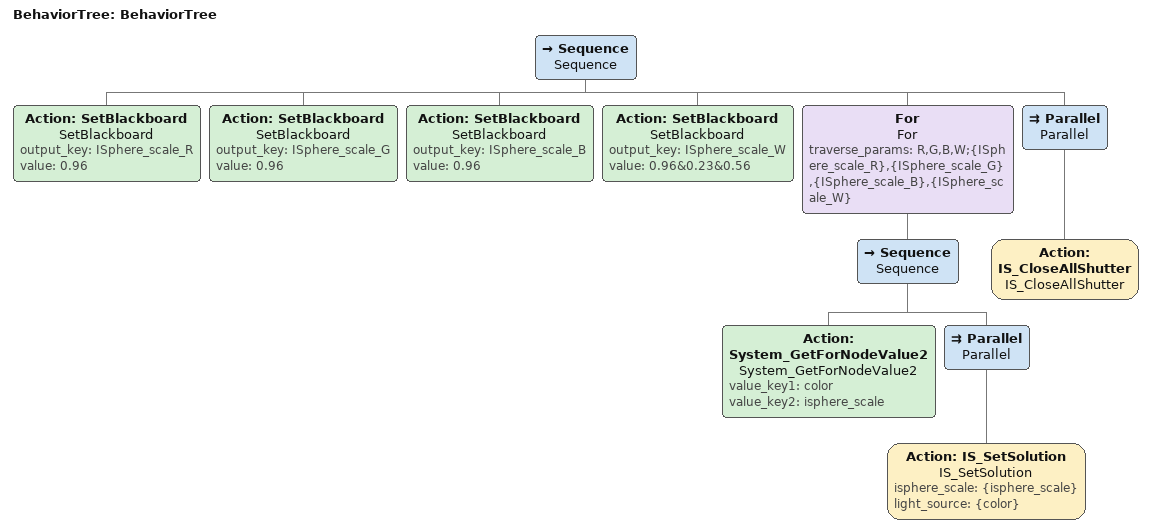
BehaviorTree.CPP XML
<?xml version="1.0"?>
<root main_tree_to_execute="BehaviorTree">
 <BehaviorTree ID="BehaviorTree">
  <!-- Add nodes here -->
  <Sequence name="Sequence">
   <!-- System Init -->
   <!--IQ metrics init-->
   <Action name="SetBlackboard" ID="SetBlackboard" output_key="ISphere_scale_R" value="0.96"/>
   <Action name="SetBlackboard" ID="SetBlackboard" output_key="ISphere_scale_G" value="0.96"/>
   <Action name="SetBlackboard" ID="SetBlackboard" output_key="ISphere_scale_B" value="0.96"/>
   <Action name="SetBlackboard" ID="SetBlackboard" output_key="ISphere_scale_W" value="0.96&amp;0.23&amp;0.56"/>
   <For name="For" traverse_params="R,G,B,W;{ISphere_scale_R},{ISphere_scale_G},{ISphere_scale_B},{ISphere_scale_W}">
    <Sequence name="Sequence">
     <Action name="System_GetForNodeValue2" ID="System_GetForNodeValue2" value_key1="color" value_key2="isphere_scale"/>
     <Parallel name="Parallel">
      <Action name="IS_SetSolution" ID="IS_SetSolution" isphere_scale="{isphere_scale}" light_source="{color}"/>
     </Parallel>
     <!-- Clear Pattern (R&G&B) -->
    </Sequence>
   </For>
   <Parallel name="Parallel">
    <Action name="IS_CloseAllShutter" ID="IS_CloseAllShutter"/>
   </Parallel>
  </Sequence>
 </BehaviorTree>
</root>
